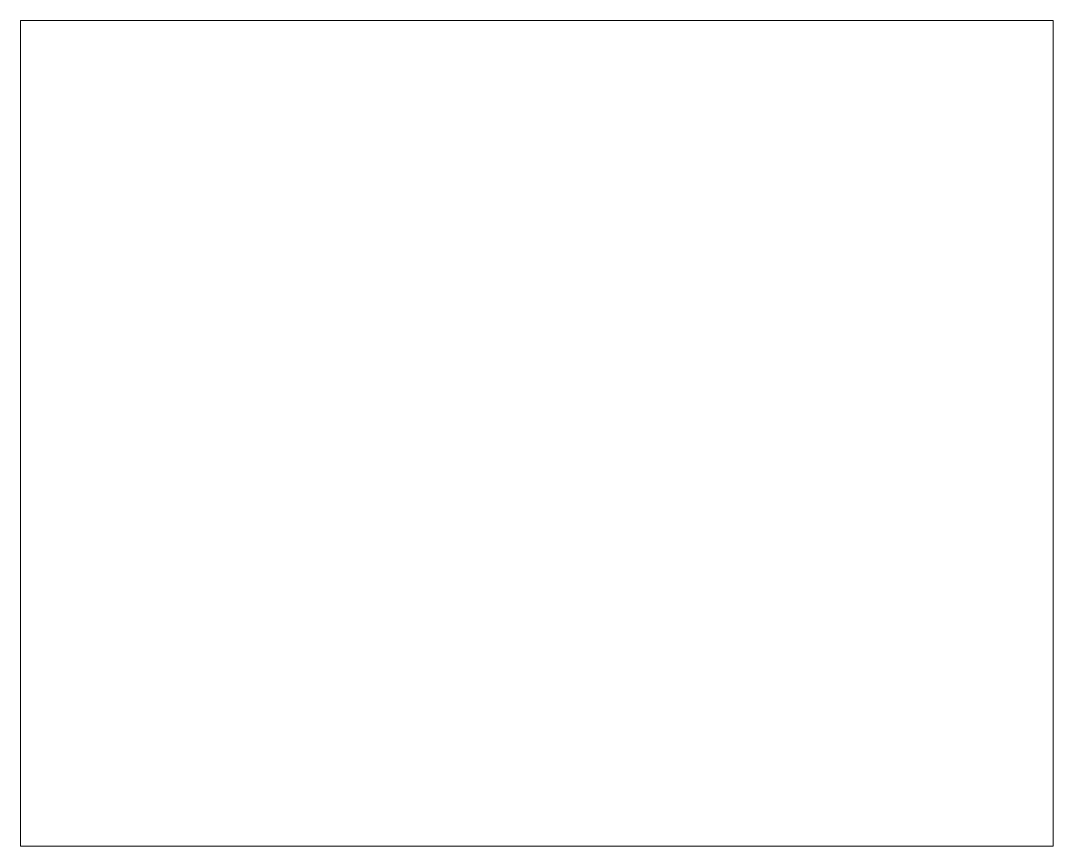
# Model space of a CAD drawing. Header units: inches. Extents: x 15.6 to 25.6, y 11 to 19.
import ezdxf

# ---------------------------------------------------------------- set-up
doc = ezdxf.new("R2010")
doc.units = ezdxf.units.IN
doc.header["$MEASUREMENT"] = 0
doc.layers.add('VISIBLE', color=7, linetype='Continuous', lineweight=0)

msp = doc.modelspace()

# ---------------------------------------------------------------- linework, layer by layer
at = {"layer": 'VISIBLE'}
for p, q in [((15.581, 11.05), (15.581, 19.05)), ((15.581, 19.05), (25.581, 19.05)), ((25.581, 19.05), (25.581, 11.05)), ((25.581, 11.05), (15.581, 11.05))]:
    msp.add_line(p, q, dxfattribs=at)

doc.saveas('drawing.dxf')
